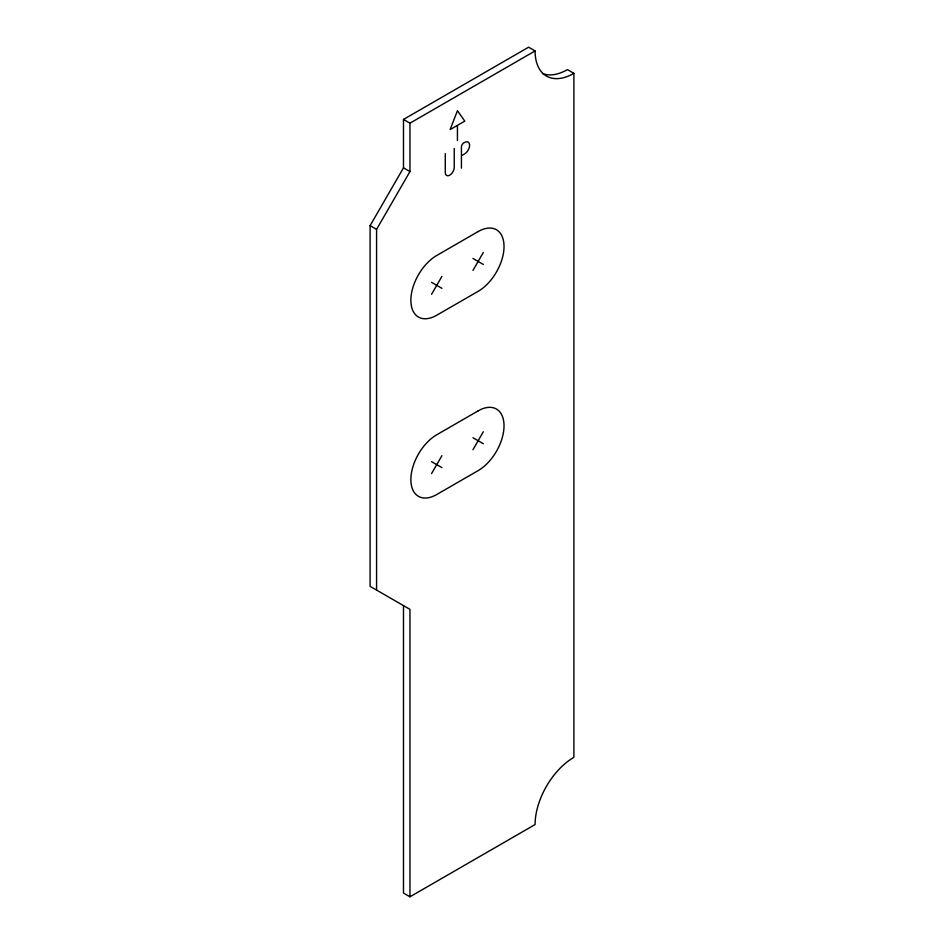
<?xml version="1.0" encoding="UTF-8"?>
<svg xmlns="http://www.w3.org/2000/svg" width="944" height="944" viewBox="0 0 944 944"><rect width="100%" height="100%" fill="white"/><g stroke="black" fill="none" stroke-linecap="round" stroke-linejoin="round"><path stroke-width="1.42" d="M409.956 896.8L409.956 609.352L370.107 586.354L370.107 225.651L403.489 167.831L403.489 119.44L528.605 47.2L535.083 50.941A54.894 31.695 -60 0 0 573.893 73.349L573.893 757.336A54.894 31.695 -60 0 0 535.083 824.56L409.956 896.8L403.489 893.059L403.489 605.623M376.573 590.083L376.573 229.38L409.956 171.56L409.956 123.168L535.083 50.941M431.561 294.316L441.922 276.391M472.968 270.409L483.316 252.485M431.561 473.605L441.922 455.681M472.968 449.698L483.316 431.774M456.931 125.658L450.111 129.588L457.439 110.696L464.778 121.127L457.439 125.351L457.439 140.573M461.946 155.477L464.613 153.931A7.056 4.071 -60 0 0 469.605 145.293A7.056 4.071 -60 0 0 464.613 142.414L463.858 142.851A3.434 1.982 -60 0 0 461.427 147.052L461.427 168.162M573.893 73.349L567.427 69.608A54.894 31.695 -60 0 1 542.446 73.514M403.489 119.44L409.956 123.168M403.489 167.831L409.956 171.56M472.968 258.455L483.316 264.438M370.107 225.651L376.573 229.38M431.561 282.362L441.922 288.345M472.968 437.745L483.316 443.727M431.561 461.651L441.922 467.634M454.241 148.409L454.241 167.407A6.325 3.658 -60 0 1 449.757 175.159A6.325 3.658 -60 0 1 445.285 172.575L445.285 153.577M478.148 231.563L436.742 255.47A36.592 21.134 -60 0 0 410.864 300.298A36.592 21.134 -60 0 0 436.742 315.237L478.148 291.33A36.592 21.134 -60 0 0 504.025 246.514A36.592 21.134 -60 0 0 478.148 231.563M478.148 410.852L436.742 434.759A36.592 21.134 -60 0 0 410.864 479.587A36.592 21.134 -60 0 0 436.742 494.526L478.148 470.619A36.592 21.134 -60 0 0 504.025 425.791A36.592 21.134 -60 0 0 478.148 410.852"/></g></svg>
